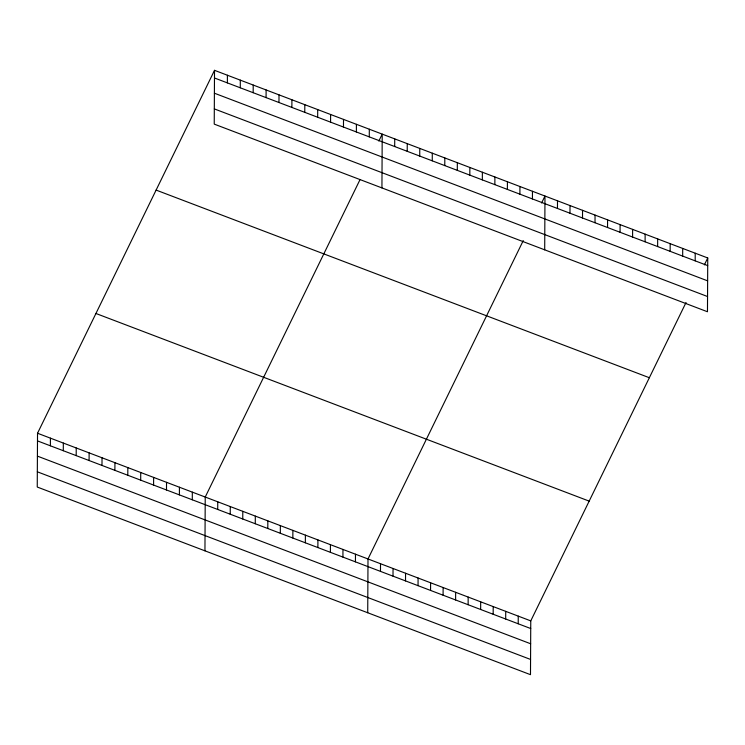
<?xml version="1.0" encoding="UTF-8"?>
<svg xmlns="http://www.w3.org/2000/svg" width="745" height="745" viewBox="0 0 745 745"><rect width="100%" height="100%" fill="white"/><g stroke="black" fill="none" stroke-linecap="round" stroke-linejoin="round"><path stroke-width="1.12" d="M214.513 70.328L214.234 124.117L707.471 311.755L707.75 257.966L214.513 70.328L37.529 433.245L37.25 487.034L530.487 674.672L530.766 620.883L686.033 302.507M50.39 445.808L50.427 438.153M63.288 450.716L63.334 443.061M76.195 455.623L76.232 447.969M89.093 460.531L89.13 452.876M101.99 465.439L102.028 457.784M114.888 470.346L114.935 462.692M127.795 475.254L127.833 467.599M140.693 480.162L140.731 472.507M153.591 485.06L153.628 477.415M166.489 489.968L166.535 482.322M179.396 494.876L179.433 487.23M192.294 499.783L192.331 492.138M204.95 550.834L205.229 497.045L360.012 179.657M217.717 509.459L217.754 501.804M227.374 82.891L227.411 75.236M230.233 514.218L230.27 506.572M240.272 87.798L240.309 80.143M242.758 518.986L242.796 511.331M253.17 92.706L253.216 85.051M255.274 523.744L255.312 516.099M266.077 97.614L266.114 89.959M267.8 528.512L267.837 520.857M278.975 102.521L279.012 94.866M280.316 533.271L280.353 525.625M291.872 107.429L291.91 99.774M292.841 538.039L292.878 530.384M304.77 112.327L304.817 104.682M305.357 542.798L305.394 535.143M317.668 117.235L317.715 109.59M317.882 547.566L317.919 539.911M330.575 122.143L330.612 114.497M330.398 552.324L330.435 544.669M343.473 127.05L343.51 119.405M342.923 557.092L342.961 549.438M356.371 131.958L356.417 124.313M355.44 561.851L355.477 554.196M369.269 136.866L369.315 129.22M367.723 612.753L368.002 558.964L523.26 240.588M381.934 187.917L382.213 134.128L378.833 141.056M380.481 571.378L380.518 563.723M394.692 146.542L394.729 138.887M393.006 576.146L393.043 568.491M407.217 151.3L407.254 143.655M405.522 580.904L405.559 573.25M419.733 156.068L419.77 148.413M418.047 585.672L418.085 578.018M432.258 160.827L432.296 153.181M430.563 590.431L430.601 582.776M444.774 165.595L444.812 157.94M443.089 595.19L443.126 587.544M457.3 170.354L457.337 162.699M455.605 599.958L455.642 592.303M469.816 175.122L469.853 167.467M468.13 604.716L468.167 597.071M482.341 179.88L482.378 172.225M480.646 609.485L480.683 601.83M494.857 184.648L494.894 176.993M493.171 614.243L493.209 606.598M507.382 189.407L507.42 181.752M505.687 619.011L505.725 611.356M519.898 194.175L519.936 186.52M518.213 623.77L518.25 616.124M532.424 198.934L532.461 191.279M544.697 249.836L544.977 196.047L541.606 202.975M557.465 208.46L557.502 200.805M569.981 213.228L570.018 205.573M582.506 217.987L582.543 210.332M595.022 222.746L595.059 215.1M607.548 227.514L607.585 219.859M620.064 232.272L620.101 224.627M632.589 237.04L632.626 229.386M645.105 241.799L645.142 234.154M657.63 246.567L657.667 238.912M670.146 251.326L670.183 243.68M682.671 256.094L682.709 248.439M695.187 260.852L695.225 253.207M704.37 264.894L707.75 257.966M214.476 77.983L707.713 265.62M214.392 93.209L707.629 280.846M214.309 108.891L707.545 296.529M156.105 190.087L649.342 377.724M95.937 313.487L589.174 501.124M37.529 433.245L530.766 620.883M37.492 440.9L530.729 628.538M37.408 456.126L530.654 643.764M37.334 471.808L530.57 659.446"/></g></svg>
